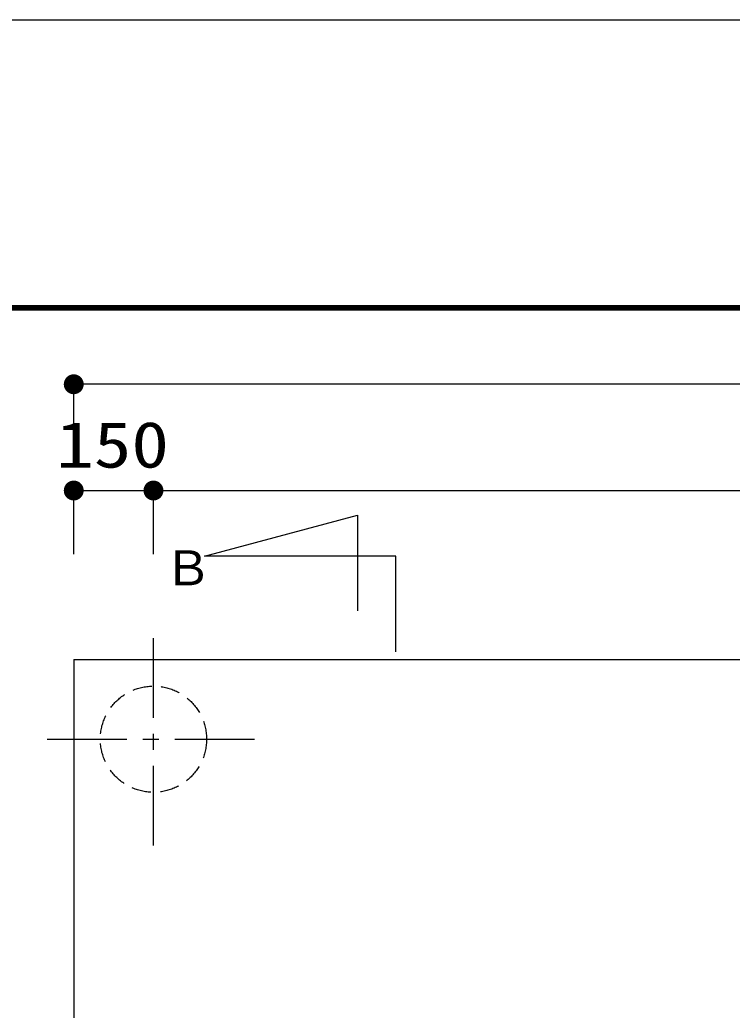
# Model space of a CAD drawing. Units: millimetres, scale not verified. Extents: x -24131 to 8910, y -6308 to 6308.
# Drawn here: x -6326 to -4985, y 4443 to 6308 of the extents above; entities that cross this region are included whole.
import ezdxf
from ezdxf.enums import TextEntityAlignment as Align

# ---------------------------------------------------------------- set-up
doc = ezdxf.new("R2010")
doc.units = ezdxf.units.MM
doc.header["$LTSCALE"] = 30
doc.linetypes.add('CHAIN1', pattern=[8, 5, -1, 1, -1])
doc.linetypes.add('DASHED1', pattern=[1.8, 1.2, -0.6])
for name, color, linetype, lineweight in [('0-1_空気管', 3, 'Continuous', 25), ('0-B_機器', 2, 'Continuous', 25), ('0-D_08', 2, 'Continuous', 25), ('1-5_00クル-フ-6寸法', 132, 'Continuous', 25), ('1-9_図面枠', 7, 'Continuous', 25), ('1-A_Axis_waku', 7, 'Continuous', 25)]:
    doc.layers.add(name, color=color, linetype=linetype, lineweight=lineweight)
doc.styles.add('ＭＳ ゴシック', font='')
doc.styles.get('ＭＳ ゴシック').set_extended_font_data('MS Gothic')

msp = doc.modelspace()

# ---------------------------------------------------------------- linework, layer by layer
at = {"layer": '0-1_空気管'}
for p, q in [((-5690.33, 5375.16), (-5690.33, 5195.16)), ((-5618.33, 5117.99), (-5618.33, 5297.99))]:
    msp.add_line(p, q, dxfattribs=at)
msp.add_lwpolyline([(-5618.33, 5297.99), (-5978.33, 5297.99), (-5690.33, 5375.16)], dxfattribs=at)
at = {"layer": '0-B_機器', "linetype": 'CHAIN1'}
for p, q in [((-6074.26, 4753.46), (-6074.26, 5153.46)), ((-6274.26, 4953.46), (-5874.26, 4953.46))]:
    msp.add_line(p, q, dxfattribs=at)
at = {"layer": '0-B_機器'}
for q in [(-6224.26, 2703.46), (-3424.26, 5103.46)]:
    msp.add_line((-6224.26, 5103.46), q, dxfattribs=at)
at = {"layer": '0-D_08', "linetype": 'DASHED1'}
msp.add_circle((-6074.26, 4953.46), 100, dxfattribs=at)
at = {"layer": '1-5_00クル-フ-6寸法', "color": 4}
for p, q in [((-6224.26, 5501.51), (-6224.26, 5621.51)), ((-3424.26, 5621.51), (-6224.26, 5621.51)), ((-6224.26, 5301.51), (-6224.26, 5421.51)), ((-6224.26, 5421.51), (-6074.26, 5421.51)), ((-6074.26, 5301.51), (-6074.26, 5421.51)), ((-6074.26, 5301.51), (-6074.26, 5421.51)), ((-6074.26, 5421.51), (-3574.26, 5421.51))]:
    msp.add_line(p, q, dxfattribs=at)
at = {"layer": '1-5_00クル-フ-6寸法'}
for points in [[(-6224.26, 5621.51), (-6241.69, 5628.41), (-6240.69, 5630.54)], [(-6224.26, 5621.51), (-6240.69, 5630.54), (-6239.43, 5632.53)], [(-6224.26, 5621.51), (-6239.43, 5632.53), (-6237.93, 5634.35)], [(-6224.26, 5621.51), (-6237.93, 5634.35), (-6236.21, 5635.96)], [(-6224.26, 5621.51), (-6236.21, 5635.96), (-6234.31, 5637.34)], [(-6224.26, 5621.51), (-6234.31, 5637.34), (-6232.24, 5638.48)], [(-6224.26, 5621.51), (-6232.24, 5638.48), (-6230.05, 5639.34)], [(-6224.26, 5621.51), (-6230.05, 5639.34), (-6227.77, 5639.93)], [(-6224.26, 5621.51), (-6227.77, 5639.93), (-6225.44, 5640.22)], [(-6224.26, 5621.51), (-6225.44, 5640.22), (-6223.08, 5640.22)], [(-6224.26, 5621.51), (-6223.08, 5640.22), (-6220.75, 5639.93)], [(-6224.26, 5621.51), (-6220.75, 5639.93), (-6218.47, 5639.34)], [(-6224.26, 5621.51), (-6218.47, 5639.34), (-6216.28, 5638.48)], [(-6224.26, 5621.51), (-6216.28, 5638.48), (-6214.21, 5637.34)], [(-6224.26, 5621.51), (-6214.21, 5637.34), (-6212.31, 5635.96)], [(-6224.26, 5621.51), (-6212.31, 5635.96), (-6210.59, 5634.35)], [(-6224.26, 5621.51), (-6210.59, 5634.35), (-6209.09, 5632.53)], [(-6224.26, 5621.51), (-6209.09, 5632.53), (-6207.83, 5630.54)], [(-6224.26, 5621.51), (-6207.83, 5630.54), (-6206.83, 5628.41)], [(-6224.26, 5621.51), (-6243.01, 5621.51), (-6242.86, 5623.86)], [(-6224.26, 5621.51), (-6242.86, 5619.16), (-6243.01, 5621.51)], [(-6224.26, 5621.51), (-6242.86, 5623.86), (-6242.42, 5626.17)], [(-6224.26, 5621.51), (-6242.42, 5616.85), (-6242.86, 5619.16)], [(-6224.26, 5621.51), (-6242.42, 5626.17), (-6241.69, 5628.41)], [(-6224.26, 5621.51), (-6241.69, 5614.61), (-6242.42, 5616.85)], [(-6224.26, 5621.51), (-6240.69, 5612.48), (-6241.69, 5614.61)], [(-6224.26, 5621.51), (-6239.43, 5610.49), (-6240.69, 5612.48)], [(-6224.26, 5621.51), (-6237.93, 5608.67), (-6239.43, 5610.49)], [(-6224.26, 5621.51), (-6236.21, 5607.06), (-6237.93, 5608.67)], [(-6224.26, 5621.51), (-6234.31, 5605.68), (-6236.21, 5607.06)], [(-6224.26, 5621.51), (-6232.24, 5604.54), (-6234.31, 5605.68)], [(-6224.26, 5621.51), (-6230.05, 5603.68), (-6232.24, 5604.54)], [(-6224.26, 5621.51), (-6227.77, 5603.09), (-6230.05, 5603.68)], [(-6224.26, 5621.51), (-6225.44, 5602.8), (-6227.77, 5603.09)], [(-6224.26, 5621.51), (-6223.08, 5602.8), (-6225.44, 5602.8)], [(-6224.26, 5621.51), (-6206.83, 5628.41), (-6206.1, 5626.17)], [(-6224.26, 5621.51), (-6206.1, 5626.17), (-6205.66, 5623.86)], [(-6224.26, 5621.51), (-6205.66, 5623.86), (-6205.51, 5621.51)], [(-6224.26, 5621.51), (-6220.75, 5603.09), (-6223.08, 5602.8)], [(-6224.26, 5621.51), (-6218.47, 5603.68), (-6220.75, 5603.09)], [(-6224.26, 5621.51), (-6216.28, 5604.54), (-6218.47, 5603.68)], [(-6224.26, 5621.51), (-6214.21, 5605.68), (-6216.28, 5604.54)], [(-6224.26, 5621.51), (-6212.31, 5607.06), (-6214.21, 5605.68)], [(-6224.26, 5621.51), (-6210.59, 5608.67), (-6212.31, 5607.06)], [(-6224.26, 5621.51), (-6209.09, 5610.49), (-6210.59, 5608.67)], [(-6224.26, 5621.51), (-6207.83, 5612.48), (-6209.09, 5610.49)], [(-6224.26, 5621.51), (-6206.83, 5614.61), (-6207.83, 5612.48)], [(-6224.26, 5621.51), (-6206.1, 5616.85), (-6206.83, 5614.61)], [(-6224.26, 5621.51), (-6205.66, 5619.16), (-6206.1, 5616.85)], [(-6224.26, 5621.51), (-6205.51, 5621.51), (-6205.66, 5619.16)], [(-6224.26, 5421.51), (-6242.86, 5423.86), (-6242.42, 5426.17)], [(-6224.26, 5421.51), (-6242.42, 5426.17), (-6241.69, 5428.41)], [(-6224.26, 5421.51), (-6241.69, 5428.41), (-6240.69, 5430.54)], [(-6224.26, 5421.51), (-6240.69, 5430.54), (-6239.43, 5432.53)], [(-6224.26, 5421.51), (-6239.43, 5432.53), (-6237.93, 5434.35)], [(-6224.26, 5421.51), (-6237.93, 5434.35), (-6236.21, 5435.96)], [(-6224.26, 5421.51), (-6236.21, 5435.96), (-6234.31, 5437.34)], [(-6224.26, 5421.51), (-6234.31, 5437.34), (-6232.24, 5438.48)], [(-6224.26, 5421.51), (-6232.24, 5438.48), (-6230.05, 5439.34)], [(-6224.26, 5421.51), (-6230.05, 5439.34), (-6227.77, 5439.93)], [(-6224.26, 5421.51), (-6227.77, 5439.93), (-6225.44, 5440.22)], [(-6224.26, 5421.51), (-6225.44, 5440.22), (-6223.08, 5440.22)], [(-6224.26, 5421.51), (-6223.08, 5440.22), (-6220.75, 5439.93)], [(-6224.26, 5421.51), (-6220.75, 5439.93), (-6218.47, 5439.34)], [(-6224.26, 5421.51), (-6218.47, 5439.34), (-6216.28, 5438.48)], [(-6224.26, 5421.51), (-6216.28, 5438.48), (-6214.21, 5437.34)], [(-6224.26, 5421.51), (-6214.21, 5437.34), (-6212.31, 5435.96)], [(-6224.26, 5421.51), (-6212.31, 5435.96), (-6210.59, 5434.35)], [(-6224.26, 5421.51), (-6210.59, 5434.35), (-6209.09, 5432.53)], [(-6224.26, 5421.51), (-6209.09, 5432.53), (-6207.83, 5430.54)], [(-6224.26, 5421.51), (-6207.83, 5430.54), (-6206.83, 5428.41)], [(-6224.26, 5421.51), (-6206.83, 5428.41), (-6206.1, 5426.17)], [(-6224.26, 5421.51), (-6206.1, 5426.17), (-6205.66, 5423.86)], [(-6074.26, 5421.51), (-6092.86, 5423.86), (-6092.42, 5426.17)], [(-6074.26, 5421.51), (-6092.86, 5423.86), (-6092.42, 5426.17)], [(-6074.26, 5421.51), (-6092.42, 5426.17), (-6091.69, 5428.41)], [(-6074.26, 5421.51), (-6092.42, 5426.17), (-6091.69, 5428.41)], [(-6074.26, 5421.51), (-6091.69, 5428.41), (-6090.69, 5430.54)], [(-6074.26, 5421.51), (-6091.69, 5428.41), (-6090.69, 5430.54)], [(-6074.26, 5421.51), (-6090.69, 5430.54), (-6089.43, 5432.53)], [(-6074.26, 5421.51), (-6090.69, 5430.54), (-6089.43, 5432.53)], [(-6074.26, 5421.51), (-6089.43, 5432.53), (-6087.93, 5434.35)], [(-6074.26, 5421.51), (-6089.43, 5432.53), (-6087.93, 5434.35)], [(-6074.26, 5421.51), (-6087.93, 5434.35), (-6086.21, 5435.96)], [(-6074.26, 5421.51), (-6087.93, 5434.35), (-6086.21, 5435.96)], [(-6074.26, 5421.51), (-6086.21, 5435.96), (-6084.31, 5437.34)], [(-6074.26, 5421.51), (-6086.21, 5435.96), (-6084.31, 5437.34)], [(-6074.26, 5421.51), (-6084.31, 5437.34), (-6082.24, 5438.48)], [(-6074.26, 5421.51), (-6084.31, 5437.34), (-6082.24, 5438.48)], [(-6074.26, 5421.51), (-6082.24, 5438.48), (-6080.05, 5439.34)], [(-6074.26, 5421.51), (-6082.24, 5438.48), (-6080.05, 5439.34)], [(-6074.26, 5421.51), (-6080.05, 5439.34), (-6077.77, 5439.93)], [(-6074.26, 5421.51), (-6080.05, 5439.34), (-6077.77, 5439.93)], [(-6074.26, 5421.51), (-6077.77, 5439.93), (-6075.44, 5440.22)], [(-6074.26, 5421.51), (-6077.77, 5439.93), (-6075.44, 5440.22)], [(-6074.26, 5421.51), (-6075.44, 5440.22), (-6073.08, 5440.22)], [(-6074.26, 5421.51), (-6075.44, 5440.22), (-6073.08, 5440.22)], [(-6074.26, 5421.51), (-6073.08, 5440.22), (-6070.75, 5439.93)], [(-6074.26, 5421.51), (-6073.08, 5440.22), (-6070.75, 5439.93)], [(-6074.26, 5421.51), (-6070.75, 5439.93), (-6068.47, 5439.34)], [(-6074.26, 5421.51), (-6070.75, 5439.93), (-6068.47, 5439.34)], [(-6074.26, 5421.51), (-6068.47, 5439.34), (-6066.28, 5438.48)], [(-6074.26, 5421.51), (-6068.47, 5439.34), (-6066.28, 5438.48)], [(-6074.26, 5421.51), (-6066.28, 5438.48), (-6064.21, 5437.34)], [(-6074.26, 5421.51), (-6066.28, 5438.48), (-6064.21, 5437.34)], [(-6074.26, 5421.51), (-6064.21, 5437.34), (-6062.31, 5435.96)], [(-6074.26, 5421.51), (-6064.21, 5437.34), (-6062.31, 5435.96)], [(-6074.26, 5421.51), (-6062.31, 5435.96), (-6060.59, 5434.35)], [(-6074.26, 5421.51), (-6062.31, 5435.96), (-6060.59, 5434.35)], [(-6074.26, 5421.51), (-6060.59, 5434.35), (-6059.09, 5432.53)], [(-6074.26, 5421.51), (-6060.59, 5434.35), (-6059.09, 5432.53)], [(-6074.26, 5421.51), (-6059.09, 5432.53), (-6057.83, 5430.54)], [(-6074.26, 5421.51), (-6059.09, 5432.53), (-6057.83, 5430.54)], [(-6074.26, 5421.51), (-6057.83, 5430.54), (-6056.83, 5428.41)], [(-6074.26, 5421.51), (-6057.83, 5430.54), (-6056.83, 5428.41)], [(-6074.26, 5421.51), (-6056.83, 5428.41), (-6056.1, 5426.17)], [(-6074.26, 5421.51), (-6056.83, 5428.41), (-6056.1, 5426.17)], [(-6074.26, 5421.51), (-6056.1, 5426.17), (-6055.66, 5423.86)], [(-6074.26, 5421.51), (-6056.1, 5426.17), (-6055.66, 5423.86)], [(-6224.26, 5421.51), (-6243.01, 5421.51), (-6242.86, 5423.86)], [(-6224.26, 5421.51), (-6242.86, 5419.16), (-6243.01, 5421.51)], [(-6224.26, 5421.51), (-6242.42, 5416.85), (-6242.86, 5419.16)], [(-6224.26, 5421.51), (-6241.69, 5414.61), (-6242.42, 5416.85)], [(-6224.26, 5421.51), (-6240.69, 5412.48), (-6241.69, 5414.61)], [(-6224.26, 5421.51), (-6239.43, 5410.49), (-6240.69, 5412.48)], [(-6224.26, 5421.51), (-6237.93, 5408.67), (-6239.43, 5410.49)], [(-6224.26, 5421.51), (-6236.21, 5407.06), (-6237.93, 5408.67)], [(-6224.26, 5421.51), (-6234.31, 5405.68), (-6236.21, 5407.06)], [(-6224.26, 5421.51), (-6232.24, 5404.54), (-6234.31, 5405.68)], [(-6224.26, 5421.51), (-6230.05, 5403.68), (-6232.24, 5404.54)], [(-6224.26, 5421.51), (-6227.77, 5403.09), (-6230.05, 5403.68)], [(-6224.26, 5421.51), (-6225.44, 5402.8), (-6227.77, 5403.09)], [(-6224.26, 5421.51), (-6223.08, 5402.8), (-6225.44, 5402.8)], [(-6224.26, 5421.51), (-6205.66, 5423.86), (-6205.51, 5421.51)], [(-6224.26, 5421.51), (-6220.75, 5403.09), (-6223.08, 5402.8)], [(-6224.26, 5421.51), (-6218.47, 5403.68), (-6220.75, 5403.09)], [(-6224.26, 5421.51), (-6216.28, 5404.54), (-6218.47, 5403.68)], [(-6224.26, 5421.51), (-6214.21, 5405.68), (-6216.28, 5404.54)], [(-6224.26, 5421.51), (-6212.31, 5407.06), (-6214.21, 5405.68)], [(-6224.26, 5421.51), (-6210.59, 5408.67), (-6212.31, 5407.06)], [(-6224.26, 5421.51), (-6209.09, 5410.49), (-6210.59, 5408.67)], [(-6224.26, 5421.51), (-6207.83, 5412.48), (-6209.09, 5410.49)], [(-6224.26, 5421.51), (-6206.83, 5414.61), (-6207.83, 5412.48)], [(-6224.26, 5421.51), (-6206.1, 5416.85), (-6206.83, 5414.61)], [(-6224.26, 5421.51), (-6205.66, 5419.16), (-6206.1, 5416.85)], [(-6224.26, 5421.51), (-6205.51, 5421.51), (-6205.66, 5419.16)], [(-6074.26, 5421.51), (-6093.01, 5421.51), (-6092.86, 5423.86)], [(-6074.26, 5421.51), (-6093.01, 5421.51), (-6092.86, 5423.86)], [(-6074.26, 5421.51), (-6092.86, 5419.16), (-6093.01, 5421.51)], [(-6074.26, 5421.51), (-6092.86, 5419.16), (-6093.01, 5421.51)], [(-6074.26, 5421.51), (-6092.42, 5416.85), (-6092.86, 5419.16)], [(-6074.26, 5421.51), (-6092.42, 5416.85), (-6092.86, 5419.16)], [(-6074.26, 5421.51), (-6091.69, 5414.61), (-6092.42, 5416.85)], [(-6074.26, 5421.51), (-6091.69, 5414.61), (-6092.42, 5416.85)], [(-6074.26, 5421.51), (-6090.69, 5412.48), (-6091.69, 5414.61)], [(-6074.26, 5421.51), (-6090.69, 5412.48), (-6091.69, 5414.61)], [(-6074.26, 5421.51), (-6089.43, 5410.49), (-6090.69, 5412.48)], [(-6074.26, 5421.51), (-6089.43, 5410.49), (-6090.69, 5412.48)], [(-6074.26, 5421.51), (-6087.93, 5408.67), (-6089.43, 5410.49)], [(-6074.26, 5421.51), (-6087.93, 5408.67), (-6089.43, 5410.49)], [(-6074.26, 5421.51), (-6086.21, 5407.06), (-6087.93, 5408.67)], [(-6074.26, 5421.51), (-6086.21, 5407.06), (-6087.93, 5408.67)], [(-6074.26, 5421.51), (-6084.31, 5405.68), (-6086.21, 5407.06)], [(-6074.26, 5421.51), (-6084.31, 5405.68), (-6086.21, 5407.06)], [(-6074.26, 5421.51), (-6082.24, 5404.54), (-6084.31, 5405.68)], [(-6074.26, 5421.51), (-6082.24, 5404.54), (-6084.31, 5405.68)], [(-6074.26, 5421.51), (-6080.05, 5403.68), (-6082.24, 5404.54)], [(-6074.26, 5421.51), (-6080.05, 5403.68), (-6082.24, 5404.54)], [(-6074.26, 5421.51), (-6077.77, 5403.09), (-6080.05, 5403.68)], [(-6074.26, 5421.51), (-6077.77, 5403.09), (-6080.05, 5403.68)], [(-6074.26, 5421.51), (-6075.44, 5402.8), (-6077.77, 5403.09)], [(-6074.26, 5421.51), (-6075.44, 5402.8), (-6077.77, 5403.09)], [(-6074.26, 5421.51), (-6073.08, 5402.8), (-6075.44, 5402.8)], [(-6074.26, 5421.51), (-6073.08, 5402.8), (-6075.44, 5402.8)], [(-6074.26, 5421.51), (-6055.66, 5423.86), (-6055.51, 5421.51)], [(-6074.26, 5421.51), (-6055.66, 5423.86), (-6055.51, 5421.51)], [(-6074.26, 5421.51), (-6070.75, 5403.09), (-6073.08, 5402.8)], [(-6074.26, 5421.51), (-6068.47, 5403.68), (-6070.75, 5403.09)], [(-6074.26, 5421.51), (-6066.28, 5404.54), (-6068.47, 5403.68)], [(-6074.26, 5421.51), (-6064.21, 5405.68), (-6066.28, 5404.54)], [(-6074.26, 5421.51), (-6062.31, 5407.06), (-6064.21, 5405.68)], [(-6074.26, 5421.51), (-6060.59, 5408.67), (-6062.31, 5407.06)], [(-6074.26, 5421.51), (-6059.09, 5410.49), (-6060.59, 5408.67)], [(-6074.26, 5421.51), (-6057.83, 5412.48), (-6059.09, 5410.49)], [(-6074.26, 5421.51), (-6056.83, 5414.61), (-6057.83, 5412.48)], [(-6074.26, 5421.51), (-6056.1, 5416.85), (-6056.83, 5414.61)], [(-6074.26, 5421.51), (-6055.66, 5419.16), (-6056.1, 5416.85)], [(-6074.26, 5421.51), (-6055.51, 5421.51), (-6055.66, 5419.16)], [(-6074.26, 5421.51), (-6070.75, 5403.09), (-6073.08, 5402.8)], [(-6074.26, 5421.51), (-6068.47, 5403.68), (-6070.75, 5403.09)], [(-6074.26, 5421.51), (-6066.28, 5404.54), (-6068.47, 5403.68)], [(-6074.26, 5421.51), (-6064.21, 5405.68), (-6066.28, 5404.54)], [(-6074.26, 5421.51), (-6062.31, 5407.06), (-6064.21, 5405.68)], [(-6074.26, 5421.51), (-6060.59, 5408.67), (-6062.31, 5407.06)], [(-6074.26, 5421.51), (-6059.09, 5410.49), (-6060.59, 5408.67)], [(-6074.26, 5421.51), (-6057.83, 5412.48), (-6059.09, 5410.49)], [(-6074.26, 5421.51), (-6056.83, 5414.61), (-6057.83, 5412.48)], [(-6074.26, 5421.51), (-6056.1, 5416.85), (-6056.83, 5414.61)], [(-6074.26, 5421.51), (-6055.66, 5419.16), (-6056.1, 5416.85)], [(-6074.26, 5421.51), (-6055.51, 5421.51), (-6055.66, 5419.16)]]:
    msp.add_solid(points, dxfattribs=at)
at = {"layer": '1-9_図面枠'}
msp.add_lwpolyline([(-8910, -6307.5), (-8910, 6307.5), (8910, 6307.5), (8910, -6307.5)], close=True, dxfattribs=at)
at = {"layer": '1-A_Axis_waku'}
for p, q in [((-7778.4, 5769.9), (8408.4, 5769.9)), ((-7777.8, 5769.3), (8407.8, 5769.3)), ((-7777.2, 5768.7), (8407.2, 5768.7)), ((-7776.6, 5768.1), (8406.6, 5768.1)), ((-7776, 5767.5), (8406, 5767.5)), ((-7775.4, 5766.9), (8405.4, 5766.9)), ((-7774.8, 5766.3), (8404.8, 5766.3)), ((-7774.2, 5765.7), (8404.2, 5765.7)), ((-7773.6, 5765.1), (8403.6, 5765.1)), ((-7773, 5764.5), (8403, 5764.5)), ((-7772.4, 5763.9), (8402.4, 5763.9)), ((-7771.8, 5763.3), (8401.8, 5763.3)), ((-7771.2, 5762.7), (8401.2, 5762.7)), ((-7770.6, 5762.1), (8400.6, 5762.1)), ((-7770, 5761.5), (8400, 5761.5))]:
    msp.add_line(p, q, dxfattribs=at)

# ---------------------------------------------------------------- texts
at = {"layer": '0-1_空気管', "color": 4, "style": 'ＭＳ ゴシック'}
msp.add_text('Ｂ', height=65.98, dxfattribs=at).set_placement((-6054.44, 5223.25), align=Align.BOTTOM_LEFT)
at = {"layer": '1-5_00クル-フ-6寸法', "color": 3, "style": 'ＭＳ ゴシック', "width": 1.2}
msp.add_text('150', height=86.66, dxfattribs=at).set_placement((-6257.26, 5438.61), align=Align.BOTTOM_LEFT)

doc.saveas('drawing.dxf')
